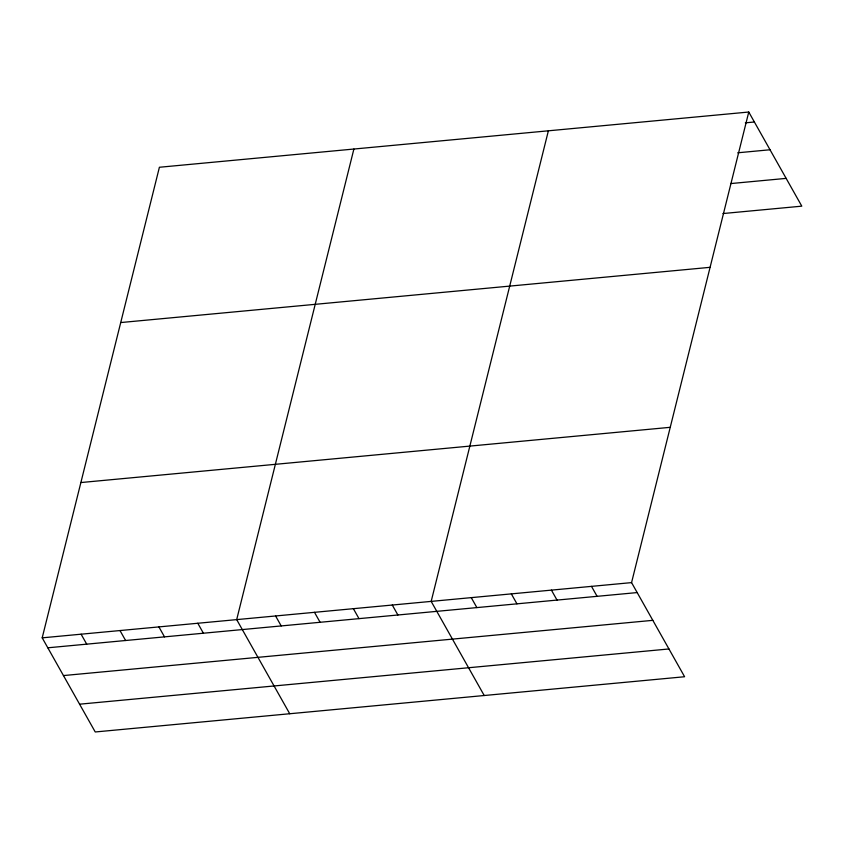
<?xml version="1.0" encoding="UTF-8"?>
<svg xmlns="http://www.w3.org/2000/svg" width="844" height="844" viewBox="0 0 844 844"><rect width="100%" height="100%" fill="white"/><g stroke="black" fill="none" stroke-linecap="round" stroke-linejoin="round"><path stroke-width="1.27" d="M748.765 112.03L631.565 582.613L684.6 676.74L95.235 731.97L42.2 637.842L159.4 167.26L748.765 112.03L801.8 206.158L722.939 213.553M353.889 149.04L236.689 619.612L289.724 713.739M548.378 130.809L431.178 601.392L484.213 695.509M745.326 122.844L754.378 121.99M737.709 152.796L770.023 149.768M730.556 183.591L786.154 178.379M120.724 322.556L710.089 267.326M80.876 482.546L670.241 427.317M42.2 637.842L631.565 582.613M47.813 647.802L637.178 592.572M63.458 675.569L652.823 620.34M79.589 704.191L668.954 648.962M591.486 586.369L597.098 596.328M551.417 590.125L557.019 600.084M511.337 593.881L516.95 603.84M471.258 597.636L476.871 607.596M392.281 605.032L397.893 614.991M353.383 608.682L358.995 618.641M314.485 612.322L320.098 622.281M275.587 615.972L281.2 625.931M197.791 623.262L203.404 633.222M158.894 626.902L164.506 636.861M119.996 630.552L125.608 640.512M81.098 634.192L86.71 644.151"/></g></svg>
